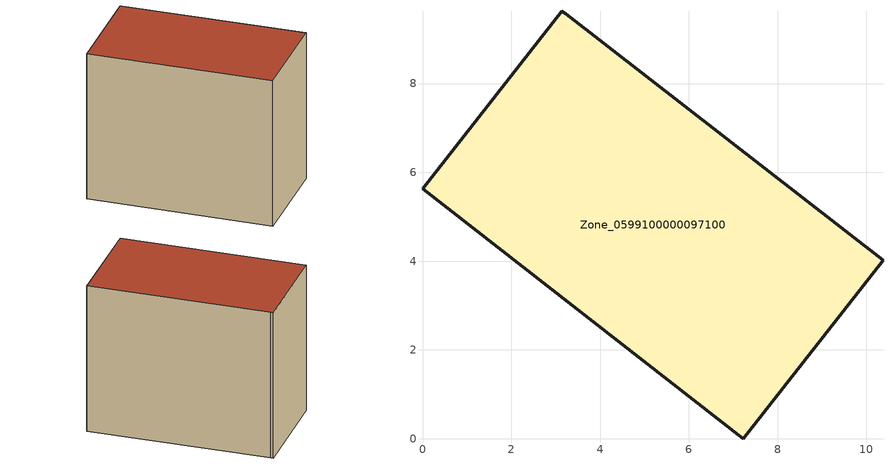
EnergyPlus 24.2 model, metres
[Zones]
Zone_0599100000097100
 floor ground (C_G): 3.14,9.63 3.23,9.57 10.37,4.02 7.22,0 0,5.63 z3.95
 wall outside (C_F): 7.22,0 10.37,4.02 3.23,9.57 3.14,9.63 0,5.63 7.22,0 z3.95:11.63
 roof outside (C_R): 0,5.63 7.22,0 10.37,4.02 3.23,9.57 3.14,9.63 z11.63
[BUILDING]
Pand.0599100000097100: North Axis=0; Terrain=City; Loads Convergence Tolerance Value=0.04; Temperature Convergence Tolerance Value=0.4; Solar Distribution=FullExterior; Maximum Number of Warmup Days=25; Minimum Number of Warmup Days=1
[Site:Location]
Rotterdam.The.Hague.AP_ZH_NLD Design_Conditions: Latitude=51.96; Longitude=4.45; Time Zone=1; Elevation=-4.5
[SITE:GROUNDTEMPERATURE:BUILDINGSURFACE]
18, 18, 18, 18, 18, 18, 18, 18, 18, 18, 18, 18
[MATERIAL] Thermal Absorptance=0.9; Solar Absorptance=0.7; Visible Absorptance=0.7
Name | Roughness | Thickness | Conductivity | Density | Specific Heat
G.TI.1975-1991 | MediumSmooth | 0.15 | 0.288461 | 540 | 1210
F.TI.1975-1991 | Rough | 0.3 | 0.230769 | 1920 | 840
R.TI.1975-1991 | MediumRough | 0.2 | 0.153846 | 1500 | 1000
[CONSTRUCTION]
C_G: G.TI.1975-1991
C_F: F.TI.1975-1991
C_R: R.TI.1975-1991
[ZONE]
Zone_0599100000097100: Type=1; Multiplier=1; Ceiling Height=Autocalculate; Volume=Autocalculate; Floor Area=autocalculate; Part of Total Floor Area=Yes
[ZONEINFILTRATION:DESIGNFLOWRATE]
Infil_Zone_0599100000097100: Zone or ZoneList or Space or SpaceList=Zone_0599100000097100; Schedule=AlwaysOn; Design Flow Rate Calculation Method=Flow/Area; Flow Rate per Floor Area=0.003; Constant Term Coefficient=1; Temperature Term Coefficient=0; Velocity Term Coefficient=0; Velocity Squared Term Coefficient=0
[HVACTEMPLATE:ZONE:IDEALLOADSAIRSYSTEM]
Zone_0599100000097100: Maximum Heating Supply Air Temperature=50; Minimum Cooling Supply Air Temperature=13; Maximum Heating Supply Air Humidity Ratio=0.0156; Minimum Cooling Supply Air Humidity Ratio=0.0077; Heating Limit=NoLimit; Cooling Limit=NoLimit; Dehumidification Control Type=ConstantSensibleHeatRatio; Cooling Sensible Heat Ratio=0.7; Dehumidification Setpoint=60; Humidification Control Type=None; Humidification Setpoint=30; Outdoor Air Method=None; Outdoor Air Flow Rate per Person=0.00944; Outdoor Air Flow Rate per Zone Floor Area=0; Outdoor Air Flow Rate per Zone=0; Demand Controlled Ventilation Type=None; Outdoor Air Economizer Type=NoEconomizer; Heat Recovery Type=None; Sensible Heat Recovery Effectiveness=0.7; Latent Heat Recovery Effectiveness=0.65
[ZONECONTROL:THERMOSTAT]
ThermostatControl_Zone_0599100000097100: Zone or ZoneList=Zone_0599100000097100; Control Type Schedule=DualSetpointControlType; Control 1=Thermostat_Zone_0599100000097100; Temperature Difference Between Cutout And Setpoint=0
[THERMOSTATSETPOINT:DUALSETPOINT]
Thermostat_Zone_0599100000097100: Heating Setpoint Temperature Schedule=HeatingSetpoint_Zone_0599100000097100; Cooling Setpoint Temperature Schedule=CoolingSetpoint_Zone_0599100000097100
[SCHEDULE:COMPACT]
HeatingSetpoint_Zone_0599100000097100: Through: 12/31, For: AllDays, Until: 24:00, 21
CoolingSetpoint_Zone_0599100000097100: Through: 12/31, For: AllDays, Until: 24:00, 24
DualSetpointControlType: Through: 12/31, For: AllDays, Until: 24:00, 4
AlwaysOn: Through: 12/31, For: AllDays, Until: 24:00, 1
